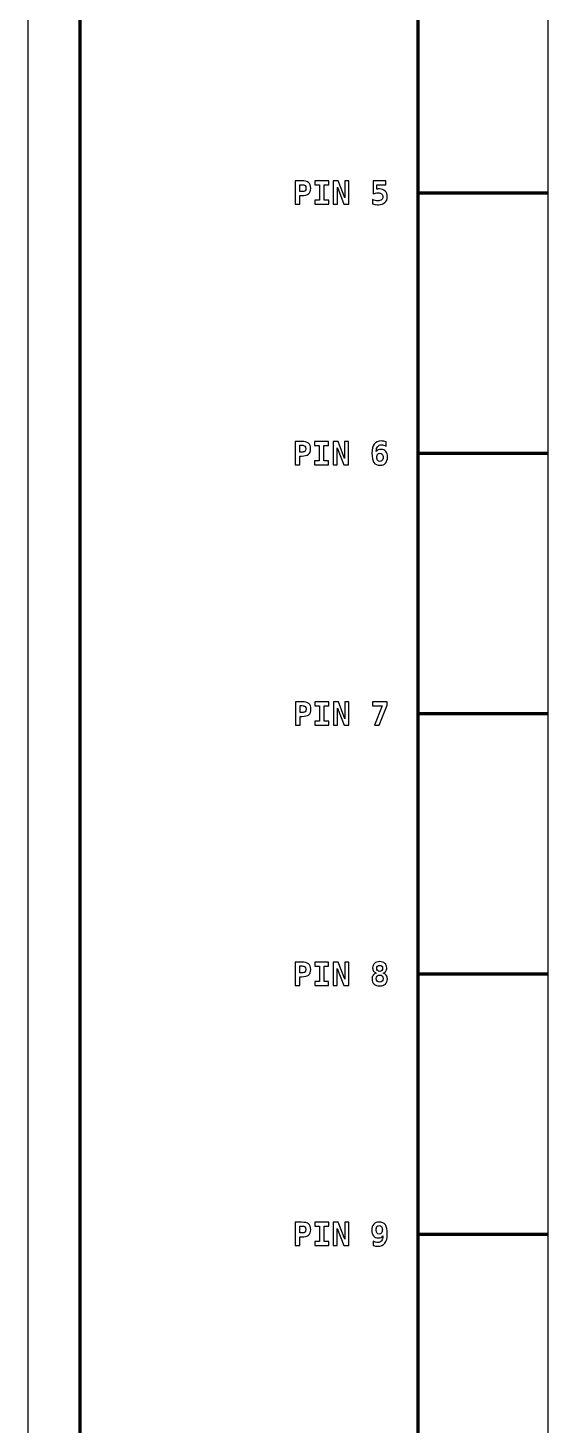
# Model space of a CAD drawing. Header units: centimetres. Extents: x -11.5 to -9.5, y -34.9 to 7.2.
# Drawn here: x -11.5 to -9.5, y -3.58 to 1.78 of the extents above; entities that cross this region are included whole.
import ezdxf

# ---------------------------------------------------------------- set-up
doc = ezdxf.new("R2010")
doc.units = ezdxf.units.CM
doc.header["$MEASUREMENT"] = 0
doc.layers.add('Layer 1', color=7, linetype='Continuous')

msp = doc.modelspace()

# ---------------------------------------------------------------- linework, layer by layer
at = {"layer": 'Layer 1', "color": 7}
msp.add_lwpolyline([(-11.5, -34.85), (-9.5, -34.85), (-9.5, 7.15), (-11.5, 7.15), (-11.5, -34.85)], close=True, dxfattribs=at)
at = {"layer": 'Layer 1', "color": 7, "lineweight": 100}
msp.add_lwpolyline([(-11.3, -34.35), (-10, -34.35), (-10, 5.65), (-11.3, 5.65), (-11.3, -34.35)], close=True, dxfattribs=at)
at = {"layer": 'Layer 1', "color": 250}
for points, knots in [([(-10.47187, 1.19588), (-10.47187, 1.19588), (-10.44744, 1.19588), (-10.44744, 1.19588), (-10.44744, 1.19588), (-10.43503, 1.19588), (-10.4261, 1.19368), (-10.42065, 1.18925), (-10.42065, 1.18925), (-10.41519, 1.18483), (-10.41248, 1.17765), (-10.41248, 1.16773), (-10.41248, 1.16773), (-10.41248, 1.15781), (-10.41519, 1.15063), (-10.42065, 1.1462), (-10.42065, 1.1462), (-10.4261, 1.14178), (-10.43503, 1.13958), (-10.44744, 1.13958), (-10.44744, 1.13958), (-10.44744, 1.13958), (-10.45409, 1.13958), (-10.45409, 1.13958), (-10.45409, 1.13958), (-10.45409, 1.13958), (-10.45409, 1.10587), (-10.45409, 1.10587), (-10.45409, 1.10587), (-10.45409, 1.10587), (-10.47187, 1.10587), (-10.47187, 1.10587), (-10.47187, 1.10587), (-10.47187, 1.10587), (-10.47187, 1.19588), (-10.47187, 1.19588)], [0, 0, 0, 0, 0.1111111, 0.1111111, 0.1111111, 0.1111111, 0.2222222, 0.2222222, 0.2222222, 0.2222222, 0.3333333, 0.3333333, 0.3333333, 0.3333333, 0.4444444, 0.4444444, 0.4444444, 0.4444444, 0.5555556, 0.5555556, 0.5555556, 0.5555556, 0.6666667, 0.6666667, 0.6666667, 0.6666667, 0.7777778, 0.7777778, 0.7777778, 0.7777778, 0.8888889, 0.8888889, 0.8888889, 0.8888889, 1, 1, 1, 1]), ([(-10.45409, 1.18092), (-10.45409, 1.18092), (-10.45409, 1.15454), (-10.45409, 1.15454), (-10.45409, 1.15454), (-10.45409, 1.15454), (-10.44678, 1.15454), (-10.44678, 1.15454), (-10.44678, 1.15454), (-10.44096, 1.15454), (-10.43686, 1.15553), (-10.43452, 1.15748), (-10.43452, 1.15748), (-10.43215, 1.15946), (-10.43098, 1.16287), (-10.43098, 1.16773), (-10.43098, 1.16773), (-10.43098, 1.17258), (-10.43215, 1.176), (-10.43452, 1.17798), (-10.43452, 1.17798), (-10.43686, 1.17993), (-10.44096, 1.18092), (-10.44678, 1.18092), (-10.44678, 1.18092), (-10.44678, 1.18092), (-10.45409, 1.18092), (-10.45409, 1.18092)], [0, 0, 0, 0, 0.1428571, 0.1428571, 0.1428571, 0.1428571, 0.2857143, 0.2857143, 0.2857143, 0.2857143, 0.4285714, 0.4285714, 0.4285714, 0.4285714, 0.5714286, 0.5714286, 0.5714286, 0.5714286, 0.7142857, 0.7142857, 0.7142857, 0.7142857, 0.8571429, 0.8571429, 0.8571429, 0.8571429, 1, 1, 1, 1]), ([(-10.39694, 1.1802), (-10.39694, 1.1802), (-10.39694, 1.19588), (-10.39694, 1.19588), (-10.39694, 1.19588), (-10.39694, 1.19588), (-10.34335, 1.19588), (-10.34335, 1.19588), (-10.34335, 1.19588), (-10.34335, 1.19588), (-10.34335, 1.1802), (-10.34335, 1.1802), (-10.34335, 1.1802), (-10.34335, 1.1802), (-10.36126, 1.1802), (-10.36126, 1.1802), (-10.36126, 1.1802), (-10.36126, 1.1802), (-10.36126, 1.12155), (-10.36126, 1.12155), (-10.36126, 1.12155), (-10.36126, 1.12155), (-10.34335, 1.12155), (-10.34335, 1.12155), (-10.34335, 1.12155), (-10.34335, 1.12155), (-10.34335, 1.10587), (-10.34335, 1.10587), (-10.34335, 1.10587), (-10.34335, 1.10587), (-10.39694, 1.10587), (-10.39694, 1.10587), (-10.39694, 1.10587), (-10.39694, 1.10587), (-10.39694, 1.12155), (-10.39694, 1.12155), (-10.39694, 1.12155), (-10.39694, 1.12155), (-10.37904, 1.12155), (-10.37904, 1.12155), (-10.37904, 1.12155), (-10.37904, 1.12155), (-10.37904, 1.1802), (-10.37904, 1.1802), (-10.37904, 1.1802), (-10.37904, 1.1802), (-10.39694, 1.1802), (-10.39694, 1.1802)], [0, 0, 0, 0, 0.0833333, 0.0833333, 0.0833333, 0.0833333, 0.1666667, 0.1666667, 0.1666667, 0.1666667, 0.25, 0.25, 0.25, 0.25, 0.3333333, 0.3333333, 0.3333333, 0.3333333, 0.4166667, 0.4166667, 0.4166667, 0.4166667, 0.5, 0.5, 0.5, 0.5, 0.5833333, 0.5833333, 0.5833333, 0.5833333, 0.6666667, 0.6666667, 0.6666667, 0.6666667, 0.75, 0.75, 0.75, 0.75, 0.8333333, 0.8333333, 0.8333333, 0.8333333, 0.9166667, 0.9166667, 0.9166667, 0.9166667, 1, 1, 1, 1]), ([(-10.3258, 1.19588), (-10.3258, 1.19588), (-10.30668, 1.19588), (-10.30668, 1.19588), (-10.30668, 1.19588), (-10.30668, 1.19588), (-10.28162, 1.13046), (-10.28162, 1.13046), (-10.28162, 1.13046), (-10.28162, 1.13046), (-10.28162, 1.19588), (-10.28162, 1.19588), (-10.28162, 1.19588), (-10.28162, 1.19588), (-10.26594, 1.19588), (-10.26594, 1.19588), (-10.26594, 1.19588), (-10.26594, 1.19588), (-10.26594, 1.10587), (-10.26594, 1.10587), (-10.26594, 1.10587), (-10.26594, 1.10587), (-10.28493, 1.10587), (-10.28493, 1.10587), (-10.28493, 1.10587), (-10.28493, 1.10587), (-10.31012, 1.17129), (-10.31012, 1.17129), (-10.31012, 1.17129), (-10.31012, 1.17129), (-10.31012, 1.10587), (-10.31012, 1.10587), (-10.31012, 1.10587), (-10.31012, 1.10587), (-10.3258, 1.10587), (-10.3258, 1.10587), (-10.3258, 1.10587), (-10.3258, 1.10587), (-10.3258, 1.19588), (-10.3258, 1.19588)], [0, 0, 0, 0, 0.1, 0.1, 0.1, 0.1, 0.2, 0.2, 0.2, 0.2, 0.3, 0.3, 0.3, 0.3, 0.4, 0.4, 0.4, 0.4, 0.5, 0.5, 0.5, 0.5, 0.6, 0.6, 0.6, 0.6, 0.7, 0.7, 0.7, 0.7, 0.8, 0.8, 0.8, 0.8, 0.9, 0.9, 0.9, 0.9, 1, 1, 1, 1]), ([(-10.17269, 1.19588), (-10.17269, 1.19588), (-10.1238, 1.19588), (-10.1238, 1.19588), (-10.1238, 1.19588), (-10.1238, 1.19588), (-10.1238, 1.1802), (-10.1238, 1.1802), (-10.1238, 1.1802), (-10.1238, 1.1802), (-10.15829, 1.1802), (-10.15829, 1.1802), (-10.15829, 1.1802), (-10.15829, 1.1802), (-10.15829, 1.16351), (-10.15829, 1.16351), (-10.15829, 1.16351), (-10.15685, 1.16407), (-10.15528, 1.16448), (-10.15364, 1.16474), (-10.15364, 1.16474), (-10.15199, 1.16501), (-10.15024, 1.16514), (-10.14839, 1.16514), (-10.14839, 1.16514), (-10.13948, 1.16514), (-10.13224, 1.16232), (-10.12668, 1.1567), (-10.12668, 1.1567), (-10.12114, 1.15106), (-10.11837, 1.14375), (-10.11837, 1.13474), (-10.11837, 1.13474), (-10.11837, 1.1253), (-10.12137, 1.11785), (-10.12738, 1.11235), (-10.12738, 1.11235), (-10.13339, 1.10686), (-10.14158, 1.10412), (-10.15195, 1.10412), (-10.15195, 1.10412), (-10.1558, 1.10412), (-10.15971, 1.10445), (-10.16364, 1.10509), (-10.16364, 1.10509), (-10.16757, 1.10573), (-10.1716, 1.10669), (-10.1757, 1.10799), (-10.1757, 1.10799), (-10.1757, 1.10799), (-10.1757, 1.12402), (-10.1757, 1.12402), (-10.1757, 1.12402), (-10.17236, 1.12237), (-10.16893, 1.12114), (-10.16543, 1.12032), (-10.16543, 1.12032), (-10.16191, 1.11949), (-10.15837, 1.11908), (-10.15483, 1.11908), (-10.15483, 1.11908), (-10.14858, 1.11908), (-10.1438, 1.12042), (-10.14055, 1.12309), (-10.14055, 1.12309), (-10.1373, 1.12577), (-10.13567, 1.12964), (-10.13567, 1.13474), (-10.13567, 1.13474), (-10.13567, 1.13945), (-10.1373, 1.14322), (-10.14053, 1.14606), (-10.14053, 1.14606), (-10.14376, 1.14888), (-10.14808, 1.1503), (-10.15345, 1.1503), (-10.15345, 1.1503), (-10.15664, 1.1503), (-10.15981, 1.14991), (-10.16302, 1.14913), (-10.16302, 1.14913), (-10.16621, 1.14834), (-10.16944, 1.14715), (-10.17269, 1.14559), (-10.17269, 1.14559), (-10.17269, 1.14559), (-10.17269, 1.19588), (-10.17269, 1.19588)], [0, 0, 0, 0, 0.0454545, 0.0454545, 0.0454545, 0.0454545, 0.0909091, 0.0909091, 0.0909091, 0.0909091, 0.1363636, 0.1363636, 0.1363636, 0.1363636, 0.1818182, 0.1818182, 0.1818182, 0.1818182, 0.2272727, 0.2272727, 0.2272727, 0.2272727, 0.2727273, 0.2727273, 0.2727273, 0.2727273, 0.3181818, 0.3181818, 0.3181818, 0.3181818, 0.3636364, 0.3636364, 0.3636364, 0.3636364, 0.4090909, 0.4090909, 0.4090909, 0.4090909, 0.4545455, 0.4545455, 0.4545455, 0.4545455, 0.5, 0.5, 0.5, 0.5, 0.5454545, 0.5454545, 0.5454545, 0.5454545, 0.5909091, 0.5909091, 0.5909091, 0.5909091, 0.6363636, 0.6363636, 0.6363636, 0.6363636, 0.6818182, 0.6818182, 0.6818182, 0.6818182, 0.7272727, 0.7272727, 0.7272727, 0.7272727, 0.7727273, 0.7727273, 0.7727273, 0.7727273, 0.8181818, 0.8181818, 0.8181818, 0.8181818, 0.8636364, 0.8636364, 0.8636364, 0.8636364, 0.9090909, 0.9090909, 0.9090909, 0.9090909, 0.9545455, 0.9545455, 0.9545455, 0.9545455, 1, 1, 1, 1]), ([(-10.47271, 0.19519), (-10.47271, 0.19519), (-10.44828, 0.19519), (-10.44828, 0.19519), (-10.44828, 0.19519), (-10.43587, 0.19519), (-10.42694, 0.19299), (-10.42149, 0.18856), (-10.42149, 0.18856), (-10.41603, 0.18414), (-10.41332, 0.17696), (-10.41332, 0.16704), (-10.41332, 0.16704), (-10.41332, 0.15712), (-10.41603, 0.14994), (-10.42149, 0.14551), (-10.42149, 0.14551), (-10.42694, 0.14109), (-10.43587, 0.13889), (-10.44828, 0.13889), (-10.44828, 0.13889), (-10.44828, 0.13889), (-10.45493, 0.13889), (-10.45493, 0.13889), (-10.45493, 0.13889), (-10.45493, 0.13889), (-10.45493, 0.10518), (-10.45493, 0.10518), (-10.45493, 0.10518), (-10.45493, 0.10518), (-10.47271, 0.10518), (-10.47271, 0.10518), (-10.47271, 0.10518), (-10.47271, 0.10518), (-10.47271, 0.19519), (-10.47271, 0.19519)], [0, 0, 0, 0, 0.1111111, 0.1111111, 0.1111111, 0.1111111, 0.2222222, 0.2222222, 0.2222222, 0.2222222, 0.3333333, 0.3333333, 0.3333333, 0.3333333, 0.4444444, 0.4444444, 0.4444444, 0.4444444, 0.5555556, 0.5555556, 0.5555556, 0.5555556, 0.6666667, 0.6666667, 0.6666667, 0.6666667, 0.7777778, 0.7777778, 0.7777778, 0.7777778, 0.8888889, 0.8888889, 0.8888889, 0.8888889, 1, 1, 1, 1]), ([(-10.45493, 0.18023), (-10.45493, 0.18023), (-10.45493, 0.15385), (-10.45493, 0.15385), (-10.45493, 0.15385), (-10.45493, 0.15385), (-10.44762, 0.15385), (-10.44762, 0.15385), (-10.44762, 0.15385), (-10.4418, 0.15385), (-10.4377, 0.15484), (-10.43536, 0.15679), (-10.43536, 0.15679), (-10.43299, 0.15877), (-10.43182, 0.16218), (-10.43182, 0.16704), (-10.43182, 0.16704), (-10.43182, 0.17189), (-10.43299, 0.17531), (-10.43536, 0.17729), (-10.43536, 0.17729), (-10.4377, 0.17924), (-10.4418, 0.18023), (-10.44762, 0.18023), (-10.44762, 0.18023), (-10.44762, 0.18023), (-10.45493, 0.18023), (-10.45493, 0.18023)], [0, 0, 0, 0, 0.1428571, 0.1428571, 0.1428571, 0.1428571, 0.2857143, 0.2857143, 0.2857143, 0.2857143, 0.4285714, 0.4285714, 0.4285714, 0.4285714, 0.5714286, 0.5714286, 0.5714286, 0.5714286, 0.7142857, 0.7142857, 0.7142857, 0.7142857, 0.8571429, 0.8571429, 0.8571429, 0.8571429, 1, 1, 1, 1]), ([(-10.39778, 0.17951), (-10.39778, 0.17951), (-10.39778, 0.19519), (-10.39778, 0.19519), (-10.39778, 0.19519), (-10.39778, 0.19519), (-10.34419, 0.19519), (-10.34419, 0.19519), (-10.34419, 0.19519), (-10.34419, 0.19519), (-10.34419, 0.17951), (-10.34419, 0.17951), (-10.34419, 0.17951), (-10.34419, 0.17951), (-10.3621, 0.17951), (-10.3621, 0.17951), (-10.3621, 0.17951), (-10.3621, 0.17951), (-10.3621, 0.12086), (-10.3621, 0.12086), (-10.3621, 0.12086), (-10.3621, 0.12086), (-10.34419, 0.12086), (-10.34419, 0.12086), (-10.34419, 0.12086), (-10.34419, 0.12086), (-10.34419, 0.10518), (-10.34419, 0.10518), (-10.34419, 0.10518), (-10.34419, 0.10518), (-10.39778, 0.10518), (-10.39778, 0.10518), (-10.39778, 0.10518), (-10.39778, 0.10518), (-10.39778, 0.12086), (-10.39778, 0.12086), (-10.39778, 0.12086), (-10.39778, 0.12086), (-10.37988, 0.12086), (-10.37988, 0.12086), (-10.37988, 0.12086), (-10.37988, 0.12086), (-10.37988, 0.17951), (-10.37988, 0.17951), (-10.37988, 0.17951), (-10.37988, 0.17951), (-10.39778, 0.17951), (-10.39778, 0.17951)], [0, 0, 0, 0, 0.0833333, 0.0833333, 0.0833333, 0.0833333, 0.1666667, 0.1666667, 0.1666667, 0.1666667, 0.25, 0.25, 0.25, 0.25, 0.3333333, 0.3333333, 0.3333333, 0.3333333, 0.4166667, 0.4166667, 0.4166667, 0.4166667, 0.5, 0.5, 0.5, 0.5, 0.5833333, 0.5833333, 0.5833333, 0.5833333, 0.6666667, 0.6666667, 0.6666667, 0.6666667, 0.75, 0.75, 0.75, 0.75, 0.8333333, 0.8333333, 0.8333333, 0.8333333, 0.9166667, 0.9166667, 0.9166667, 0.9166667, 1, 1, 1, 1]), ([(-10.32664, 0.19519), (-10.32664, 0.19519), (-10.30752, 0.19519), (-10.30752, 0.19519), (-10.30752, 0.19519), (-10.30752, 0.19519), (-10.28246, 0.12977), (-10.28246, 0.12977), (-10.28246, 0.12977), (-10.28246, 0.12977), (-10.28246, 0.19519), (-10.28246, 0.19519), (-10.28246, 0.19519), (-10.28246, 0.19519), (-10.26678, 0.19519), (-10.26678, 0.19519), (-10.26678, 0.19519), (-10.26678, 0.19519), (-10.26678, 0.10518), (-10.26678, 0.10518), (-10.26678, 0.10518), (-10.26678, 0.10518), (-10.28577, 0.10518), (-10.28577, 0.10518), (-10.28577, 0.10518), (-10.28577, 0.10518), (-10.31096, 0.1706), (-10.31096, 0.1706), (-10.31096, 0.1706), (-10.31096, 0.1706), (-10.31096, 0.10518), (-10.31096, 0.10518), (-10.31096, 0.10518), (-10.31096, 0.10518), (-10.32664, 0.10518), (-10.32664, 0.10518), (-10.32664, 0.10518), (-10.32664, 0.10518), (-10.32664, 0.19519), (-10.32664, 0.19519)], [0, 0, 0, 0, 0.1, 0.1, 0.1, 0.1, 0.2, 0.2, 0.2, 0.2, 0.3, 0.3, 0.3, 0.3, 0.4, 0.4, 0.4, 0.4, 0.5, 0.5, 0.5, 0.5, 0.6, 0.6, 0.6, 0.6, 0.7, 0.7, 0.7, 0.7, 0.8, 0.8, 0.8, 0.8, 0.9, 0.9, 0.9, 0.9, 1, 1, 1, 1]), ([(-10.12308, 0.19307), (-10.12308, 0.19307), (-10.12308, 0.17692), (-10.12308, 0.17692), (-10.12308, 0.17692), (-10.12624, 0.17873), (-10.12929, 0.18009), (-10.13221, 0.18099), (-10.13221, 0.18099), (-10.13511, 0.1819), (-10.13791, 0.18235), (-10.14061, 0.18235), (-10.14061, 0.18235), (-10.14703, 0.18235), (-10.15193, 0.18019), (-10.15528, 0.17587), (-10.15528, 0.17587), (-10.15863, 0.17155), (-10.16038, 0.16517), (-10.16055, 0.15673), (-10.16055, 0.15673), (-10.15866, 0.15934), (-10.15625, 0.1613), (-10.15333, 0.16261), (-10.15333, 0.16261), (-10.15038, 0.16391), (-10.14693, 0.16457), (-10.14295, 0.16457), (-10.14295, 0.16457), (-10.13483, 0.16457), (-10.12857, 0.162), (-10.12415, 0.15687), (-10.12415, 0.15687), (-10.11972, 0.15175), (-10.11752, 0.14448), (-10.11752, 0.13508), (-10.11752, 0.13508), (-10.11752, 0.125), (-10.12001, 0.11718), (-10.12497, 0.11162), (-10.12497, 0.11162), (-10.12993, 0.10609), (-10.1369, 0.10331), (-10.14592, 0.10331), (-10.14592, 0.10331), (-10.15689, 0.10331), (-10.16485, 0.10699), (-10.16981, 0.11434), (-10.16981, 0.11434), (-10.17477, 0.1217), (-10.17726, 0.13358), (-10.17726, 0.14998), (-10.17726, 0.14998), (-10.17726, 0.16556), (-10.17423, 0.17725), (-10.16816, 0.18502), (-10.16816, 0.18502), (-10.16209, 0.1928), (-10.153, 0.19669), (-10.14085, 0.19669), (-10.14085, 0.19669), (-10.13804, 0.19669), (-10.13513, 0.19638), (-10.13215, 0.19579), (-10.13215, 0.19579), (-10.12915, 0.19519), (-10.12612, 0.19428), (-10.12308, 0.19307)], [0, 0, 0, 0, 0.0588235, 0.0588235, 0.0588235, 0.0588235, 0.1176471, 0.1176471, 0.1176471, 0.1176471, 0.1764706, 0.1764706, 0.1764706, 0.1764706, 0.2352941, 0.2352941, 0.2352941, 0.2352941, 0.2941176, 0.2941176, 0.2941176, 0.2941176, 0.3529412, 0.3529412, 0.3529412, 0.3529412, 0.4117647, 0.4117647, 0.4117647, 0.4117647, 0.4705882, 0.4705882, 0.4705882, 0.4705882, 0.5294118, 0.5294118, 0.5294118, 0.5294118, 0.5882353, 0.5882353, 0.5882353, 0.5882353, 0.6470588, 0.6470588, 0.6470588, 0.6470588, 0.7058824, 0.7058824, 0.7058824, 0.7058824, 0.7647059, 0.7647059, 0.7647059, 0.7647059, 0.8235294, 0.8235294, 0.8235294, 0.8235294, 0.8823529, 0.8823529, 0.8823529, 0.8823529, 0.9411765, 0.9411765, 0.9411765, 0.9411765, 1, 1, 1, 1]), ([(-10.14639, 0.15029), (-10.15024, 0.15029), (-10.15318, 0.14889), (-10.15522, 0.14609), (-10.15522, 0.14609), (-10.15726, 0.14329), (-10.15826, 0.13926), (-10.15826, 0.13395), (-10.15826, 0.13395), (-10.15826, 0.12868), (-10.15726, 0.12465), (-10.15522, 0.12185), (-10.15522, 0.12185), (-10.15318, 0.11905), (-10.15024, 0.11765), (-10.14639, 0.11765), (-10.14639, 0.11765), (-10.14252, 0.11765), (-10.13956, 0.11905), (-10.1375, 0.12185), (-10.1375, 0.12185), (-10.13542, 0.12465), (-10.13439, 0.12868), (-10.13439, 0.13395), (-10.13439, 0.13395), (-10.13439, 0.13922), (-10.13542, 0.14325), (-10.1375, 0.14607), (-10.1375, 0.14607), (-10.13956, 0.14889), (-10.14252, 0.15029), (-10.14639, 0.15029)], [0, 0, 0, 0, 0.125, 0.125, 0.125, 0.125, 0.25, 0.25, 0.25, 0.25, 0.375, 0.375, 0.375, 0.375, 0.5, 0.5, 0.5, 0.5, 0.625, 0.625, 0.625, 0.625, 0.75, 0.75, 0.75, 0.75, 0.875, 0.875, 0.875, 0.875, 1, 1, 1, 1]), ([(-10.47143, -0.80498), (-10.47143, -0.80498), (-10.447, -0.80498), (-10.447, -0.80498), (-10.447, -0.80498), (-10.43459, -0.80498), (-10.42566, -0.80718), (-10.42021, -0.81161), (-10.42021, -0.81161), (-10.41475, -0.81603), (-10.41204, -0.82321), (-10.41204, -0.83313), (-10.41204, -0.83313), (-10.41204, -0.84305), (-10.41475, -0.85023), (-10.42021, -0.85466), (-10.42021, -0.85466), (-10.42566, -0.85908), (-10.43459, -0.86128), (-10.447, -0.86128), (-10.447, -0.86128), (-10.447, -0.86128), (-10.45365, -0.86128), (-10.45365, -0.86128), (-10.45365, -0.86128), (-10.45365, -0.86128), (-10.45365, -0.89499), (-10.45365, -0.89499), (-10.45365, -0.89499), (-10.45365, -0.89499), (-10.47143, -0.89499), (-10.47143, -0.89499), (-10.47143, -0.89499), (-10.47143, -0.89499), (-10.47143, -0.80498), (-10.47143, -0.80498)], [0, 0, 0, 0, 0.1111111, 0.1111111, 0.1111111, 0.1111111, 0.2222222, 0.2222222, 0.2222222, 0.2222222, 0.3333333, 0.3333333, 0.3333333, 0.3333333, 0.4444444, 0.4444444, 0.4444444, 0.4444444, 0.5555556, 0.5555556, 0.5555556, 0.5555556, 0.6666667, 0.6666667, 0.6666667, 0.6666667, 0.7777778, 0.7777778, 0.7777778, 0.7777778, 0.8888889, 0.8888889, 0.8888889, 0.8888889, 1, 1, 1, 1]), ([(-10.3965, -0.82066), (-10.3965, -0.82066), (-10.3965, -0.80498), (-10.3965, -0.80498), (-10.3965, -0.80498), (-10.3965, -0.80498), (-10.34291, -0.80498), (-10.34291, -0.80498), (-10.34291, -0.80498), (-10.34291, -0.80498), (-10.34291, -0.82066), (-10.34291, -0.82066), (-10.34291, -0.82066), (-10.34291, -0.82066), (-10.36082, -0.82066), (-10.36082, -0.82066), (-10.36082, -0.82066), (-10.36082, -0.82066), (-10.36082, -0.87931), (-10.36082, -0.87931), (-10.36082, -0.87931), (-10.36082, -0.87931), (-10.34291, -0.87931), (-10.34291, -0.87931), (-10.34291, -0.87931), (-10.34291, -0.87931), (-10.34291, -0.89499), (-10.34291, -0.89499), (-10.34291, -0.89499), (-10.34291, -0.89499), (-10.3965, -0.89499), (-10.3965, -0.89499), (-10.3965, -0.89499), (-10.3965, -0.89499), (-10.3965, -0.87931), (-10.3965, -0.87931), (-10.3965, -0.87931), (-10.3965, -0.87931), (-10.3786, -0.87931), (-10.3786, -0.87931), (-10.3786, -0.87931), (-10.3786, -0.87931), (-10.3786, -0.82066), (-10.3786, -0.82066), (-10.3786, -0.82066), (-10.3786, -0.82066), (-10.3965, -0.82066), (-10.3965, -0.82066)], [0, 0, 0, 0, 0.0833333, 0.0833333, 0.0833333, 0.0833333, 0.1666667, 0.1666667, 0.1666667, 0.1666667, 0.25, 0.25, 0.25, 0.25, 0.3333333, 0.3333333, 0.3333333, 0.3333333, 0.4166667, 0.4166667, 0.4166667, 0.4166667, 0.5, 0.5, 0.5, 0.5, 0.5833333, 0.5833333, 0.5833333, 0.5833333, 0.6666667, 0.6666667, 0.6666667, 0.6666667, 0.75, 0.75, 0.75, 0.75, 0.8333333, 0.8333333, 0.8333333, 0.8333333, 0.9166667, 0.9166667, 0.9166667, 0.9166667, 1, 1, 1, 1]), ([(-10.32536, -0.80498), (-10.32536, -0.80498), (-10.30624, -0.80498), (-10.30624, -0.80498), (-10.30624, -0.80498), (-10.30624, -0.80498), (-10.28118, -0.8704), (-10.28118, -0.8704), (-10.28118, -0.8704), (-10.28118, -0.8704), (-10.28118, -0.80498), (-10.28118, -0.80498), (-10.28118, -0.80498), (-10.28118, -0.80498), (-10.2655, -0.80498), (-10.2655, -0.80498), (-10.2655, -0.80498), (-10.2655, -0.80498), (-10.2655, -0.89499), (-10.2655, -0.89499), (-10.2655, -0.89499), (-10.2655, -0.89499), (-10.28449, -0.89499), (-10.28449, -0.89499), (-10.28449, -0.89499), (-10.28449, -0.89499), (-10.30968, -0.82957), (-10.30968, -0.82957), (-10.30968, -0.82957), (-10.30968, -0.82957), (-10.30968, -0.89499), (-10.30968, -0.89499), (-10.30968, -0.89499), (-10.30968, -0.89499), (-10.32536, -0.89499), (-10.32536, -0.89499), (-10.32536, -0.89499), (-10.32536, -0.89499), (-10.32536, -0.80498), (-10.32536, -0.80498)], [0, 0, 0, 0, 0.1, 0.1, 0.1, 0.1, 0.2, 0.2, 0.2, 0.2, 0.3, 0.3, 0.3, 0.3, 0.4, 0.4, 0.4, 0.4, 0.5, 0.5, 0.5, 0.5, 0.6, 0.6, 0.6, 0.6, 0.7, 0.7, 0.7, 0.7, 0.8, 0.8, 0.8, 0.8, 0.9, 0.9, 0.9, 0.9, 1, 1, 1, 1]), ([(-10.17573, -0.80498), (-10.17573, -0.80498), (-10.11881, -0.80498), (-10.11881, -0.80498), (-10.11881, -0.80498), (-10.11881, -0.80498), (-10.11881, -0.81757), (-10.11881, -0.81757), (-10.11881, -0.81757), (-10.11881, -0.81757), (-10.14933, -0.89499), (-10.14933, -0.89499), (-10.14933, -0.89499), (-10.14933, -0.89499), (-10.16748, -0.89499), (-10.16748, -0.89499), (-10.16748, -0.89499), (-10.16748, -0.89499), (-10.13818, -0.82066), (-10.13818, -0.82066), (-10.13818, -0.82066), (-10.13818, -0.82066), (-10.17573, -0.82066), (-10.17573, -0.82066), (-10.17573, -0.82066), (-10.17573, -0.82066), (-10.17573, -0.80498), (-10.17573, -0.80498)], [0, 0, 0, 0, 0.1428571, 0.1428571, 0.1428571, 0.1428571, 0.2857143, 0.2857143, 0.2857143, 0.2857143, 0.4285714, 0.4285714, 0.4285714, 0.4285714, 0.5714286, 0.5714286, 0.5714286, 0.5714286, 0.7142857, 0.7142857, 0.7142857, 0.7142857, 0.8571429, 0.8571429, 0.8571429, 0.8571429, 1, 1, 1, 1]), ([(-10.45365, -0.81994), (-10.45365, -0.81994), (-10.45365, -0.84632), (-10.45365, -0.84632), (-10.45365, -0.84632), (-10.45365, -0.84632), (-10.44634, -0.84632), (-10.44634, -0.84632), (-10.44634, -0.84632), (-10.44052, -0.84632), (-10.43642, -0.84533), (-10.43408, -0.84338), (-10.43408, -0.84338), (-10.43171, -0.8414), (-10.43054, -0.83799), (-10.43054, -0.83313), (-10.43054, -0.83313), (-10.43054, -0.82828), (-10.43171, -0.82486), (-10.43408, -0.82288), (-10.43408, -0.82288), (-10.43642, -0.82093), (-10.44052, -0.81994), (-10.44634, -0.81994), (-10.44634, -0.81994), (-10.44634, -0.81994), (-10.45365, -0.81994), (-10.45365, -0.81994)], [0, 0, 0, 0, 0.1428571, 0.1428571, 0.1428571, 0.1428571, 0.2857143, 0.2857143, 0.2857143, 0.2857143, 0.4285714, 0.4285714, 0.4285714, 0.4285714, 0.5714286, 0.5714286, 0.5714286, 0.5714286, 0.7142857, 0.7142857, 0.7142857, 0.7142857, 0.8571429, 0.8571429, 0.8571429, 0.8571429, 1, 1, 1, 1]), ([(-10.47217, -1.80492), (-10.47217, -1.80492), (-10.44774, -1.80492), (-10.44774, -1.80492), (-10.44774, -1.80492), (-10.43533, -1.80492), (-10.4264, -1.80712), (-10.42095, -1.81155), (-10.42095, -1.81155), (-10.41549, -1.81597), (-10.41278, -1.82315), (-10.41278, -1.83307), (-10.41278, -1.83307), (-10.41278, -1.84299), (-10.41549, -1.85017), (-10.42095, -1.8546), (-10.42095, -1.8546), (-10.4264, -1.85902), (-10.43533, -1.86122), (-10.44774, -1.86122), (-10.44774, -1.86122), (-10.44774, -1.86122), (-10.45439, -1.86122), (-10.45439, -1.86122), (-10.45439, -1.86122), (-10.45439, -1.86122), (-10.45439, -1.89493), (-10.45439, -1.89493), (-10.45439, -1.89493), (-10.45439, -1.89493), (-10.47217, -1.89493), (-10.47217, -1.89493), (-10.47217, -1.89493), (-10.47217, -1.89493), (-10.47217, -1.80492), (-10.47217, -1.80492)], [0, 0, 0, 0, 0.1111111, 0.1111111, 0.1111111, 0.1111111, 0.2222222, 0.2222222, 0.2222222, 0.2222222, 0.3333333, 0.3333333, 0.3333333, 0.3333333, 0.4444444, 0.4444444, 0.4444444, 0.4444444, 0.5555556, 0.5555556, 0.5555556, 0.5555556, 0.6666667, 0.6666667, 0.6666667, 0.6666667, 0.7777778, 0.7777778, 0.7777778, 0.7777778, 0.8888889, 0.8888889, 0.8888889, 0.8888889, 1, 1, 1, 1]), ([(-10.45439, -1.81988), (-10.45439, -1.81988), (-10.45439, -1.84626), (-10.45439, -1.84626), (-10.45439, -1.84626), (-10.45439, -1.84626), (-10.44708, -1.84626), (-10.44708, -1.84626), (-10.44708, -1.84626), (-10.44126, -1.84626), (-10.43716, -1.84527), (-10.43482, -1.84332), (-10.43482, -1.84332), (-10.43245, -1.84134), (-10.43128, -1.83793), (-10.43128, -1.83307), (-10.43128, -1.83307), (-10.43128, -1.82822), (-10.43245, -1.8248), (-10.43482, -1.82282), (-10.43482, -1.82282), (-10.43716, -1.82087), (-10.44126, -1.81988), (-10.44708, -1.81988), (-10.44708, -1.81988), (-10.44708, -1.81988), (-10.45439, -1.81988), (-10.45439, -1.81988)], [0, 0, 0, 0, 0.1428571, 0.1428571, 0.1428571, 0.1428571, 0.2857143, 0.2857143, 0.2857143, 0.2857143, 0.4285714, 0.4285714, 0.4285714, 0.4285714, 0.5714286, 0.5714286, 0.5714286, 0.5714286, 0.7142857, 0.7142857, 0.7142857, 0.7142857, 0.8571429, 0.8571429, 0.8571429, 0.8571429, 1, 1, 1, 1]), ([(-10.39724, -1.8206), (-10.39724, -1.8206), (-10.39724, -1.80492), (-10.39724, -1.80492), (-10.39724, -1.80492), (-10.39724, -1.80492), (-10.34365, -1.80492), (-10.34365, -1.80492), (-10.34365, -1.80492), (-10.34365, -1.80492), (-10.34365, -1.8206), (-10.34365, -1.8206), (-10.34365, -1.8206), (-10.34365, -1.8206), (-10.36156, -1.8206), (-10.36156, -1.8206), (-10.36156, -1.8206), (-10.36156, -1.8206), (-10.36156, -1.87925), (-10.36156, -1.87925), (-10.36156, -1.87925), (-10.36156, -1.87925), (-10.34365, -1.87925), (-10.34365, -1.87925), (-10.34365, -1.87925), (-10.34365, -1.87925), (-10.34365, -1.89493), (-10.34365, -1.89493), (-10.34365, -1.89493), (-10.34365, -1.89493), (-10.39724, -1.89493), (-10.39724, -1.89493), (-10.39724, -1.89493), (-10.39724, -1.89493), (-10.39724, -1.87925), (-10.39724, -1.87925), (-10.39724, -1.87925), (-10.39724, -1.87925), (-10.37934, -1.87925), (-10.37934, -1.87925), (-10.37934, -1.87925), (-10.37934, -1.87925), (-10.37934, -1.8206), (-10.37934, -1.8206), (-10.37934, -1.8206), (-10.37934, -1.8206), (-10.39724, -1.8206), (-10.39724, -1.8206)], [0, 0, 0, 0, 0.0833333, 0.0833333, 0.0833333, 0.0833333, 0.1666667, 0.1666667, 0.1666667, 0.1666667, 0.25, 0.25, 0.25, 0.25, 0.3333333, 0.3333333, 0.3333333, 0.3333333, 0.4166667, 0.4166667, 0.4166667, 0.4166667, 0.5, 0.5, 0.5, 0.5, 0.5833333, 0.5833333, 0.5833333, 0.5833333, 0.6666667, 0.6666667, 0.6666667, 0.6666667, 0.75, 0.75, 0.75, 0.75, 0.8333333, 0.8333333, 0.8333333, 0.8333333, 0.9166667, 0.9166667, 0.9166667, 0.9166667, 1, 1, 1, 1]), ([(-10.3261, -1.80492), (-10.3261, -1.80492), (-10.30698, -1.80492), (-10.30698, -1.80492), (-10.30698, -1.80492), (-10.30698, -1.80492), (-10.28192, -1.87034), (-10.28192, -1.87034), (-10.28192, -1.87034), (-10.28192, -1.87034), (-10.28192, -1.80492), (-10.28192, -1.80492), (-10.28192, -1.80492), (-10.28192, -1.80492), (-10.26624, -1.80492), (-10.26624, -1.80492), (-10.26624, -1.80492), (-10.26624, -1.80492), (-10.26624, -1.89493), (-10.26624, -1.89493), (-10.26624, -1.89493), (-10.26624, -1.89493), (-10.28523, -1.89493), (-10.28523, -1.89493), (-10.28523, -1.89493), (-10.28523, -1.89493), (-10.31042, -1.82951), (-10.31042, -1.82951), (-10.31042, -1.82951), (-10.31042, -1.82951), (-10.31042, -1.89493), (-10.31042, -1.89493), (-10.31042, -1.89493), (-10.31042, -1.89493), (-10.3261, -1.89493), (-10.3261, -1.89493), (-10.3261, -1.89493), (-10.3261, -1.89493), (-10.3261, -1.80492), (-10.3261, -1.80492)], [0, 0, 0, 0, 0.1, 0.1, 0.1, 0.1, 0.2, 0.2, 0.2, 0.2, 0.3, 0.3, 0.3, 0.3, 0.4, 0.4, 0.4, 0.4, 0.5, 0.5, 0.5, 0.5, 0.6, 0.6, 0.6, 0.6, 0.7, 0.7, 0.7, 0.7, 0.8, 0.8, 0.8, 0.8, 0.9, 0.9, 0.9, 0.9, 1, 1, 1, 1]), ([(-10.16069, -1.84723), (-10.16524, -1.84567), (-10.16869, -1.8432), (-10.17106, -1.83984), (-10.17106, -1.83984), (-10.17343, -1.83649), (-10.17462, -1.83239), (-10.17462, -1.82752), (-10.17462, -1.82752), (-10.17462, -1.82005), (-10.17219, -1.81414), (-10.16731, -1.8098), (-10.16731, -1.8098), (-10.16246, -1.80546), (-10.15585, -1.80329), (-10.14748, -1.80329), (-10.14748, -1.80329), (-10.13908, -1.80329), (-10.13245, -1.80546), (-10.1276, -1.8098), (-10.1276, -1.8098), (-10.12272, -1.81414), (-10.12029, -1.82005), (-10.12029, -1.82752), (-10.12029, -1.82752), (-10.12029, -1.83235), (-10.12147, -1.83643), (-10.12379, -1.83978), (-10.12379, -1.83978), (-10.12612, -1.84313), (-10.12951, -1.84562), (-10.13398, -1.84723), (-10.13398, -1.84723), (-10.129, -1.84875), (-10.12511, -1.85149), (-10.12229, -1.85544), (-10.12229, -1.85544), (-10.11947, -1.85937), (-10.11807, -1.8641), (-10.11807, -1.8696), (-10.11807, -1.8696), (-10.11807, -1.87824), (-10.12062, -1.88493), (-10.12572, -1.88962), (-10.12572, -1.88962), (-10.13083, -1.89433), (-10.13809, -1.89668), (-10.14748, -1.89668), (-10.14748, -1.89668), (-10.15684, -1.89668), (-10.16408, -1.89433), (-10.16919, -1.88962), (-10.16919, -1.88962), (-10.17429, -1.88493), (-10.17684, -1.87824), (-10.17684, -1.8696), (-10.17684, -1.8696), (-10.17684, -1.86406), (-10.17542, -1.85931), (-10.17256, -1.85538), (-10.17256, -1.85538), (-10.1697, -1.85143), (-10.16575, -1.84871), (-10.16069, -1.84723)], [0, 0, 0, 0, 0.0625, 0.0625, 0.0625, 0.0625, 0.125, 0.125, 0.125, 0.125, 0.1875, 0.1875, 0.1875, 0.1875, 0.25, 0.25, 0.25, 0.25, 0.3125, 0.3125, 0.3125, 0.3125, 0.375, 0.375, 0.375, 0.375, 0.4375, 0.4375, 0.4375, 0.4375, 0.5, 0.5, 0.5, 0.5, 0.5625, 0.5625, 0.5625, 0.5625, 0.625, 0.625, 0.625, 0.625, 0.6875, 0.6875, 0.6875, 0.6875, 0.75, 0.75, 0.75, 0.75, 0.8125, 0.8125, 0.8125, 0.8125, 0.875, 0.875, 0.875, 0.875, 0.9375, 0.9375, 0.9375, 0.9375, 1, 1, 1, 1]), ([(-10.15881, -1.82898), (-10.15881, -1.8325), (-10.15781, -1.83531), (-10.15577, -1.83737), (-10.15577, -1.83737), (-10.15375, -1.83945), (-10.15097, -1.84048), (-10.14748, -1.84048), (-10.14748, -1.84048), (-10.14396, -1.84048), (-10.14116, -1.83945), (-10.13914, -1.83737), (-10.13914, -1.83737), (-10.1371, -1.83531), (-10.1361, -1.8325), (-10.1361, -1.82898), (-10.1361, -1.82898), (-10.1361, -1.82548), (-10.1371, -1.82272), (-10.13914, -1.82068), (-10.13914, -1.82068), (-10.14116, -1.81865), (-10.14396, -1.81764), (-10.14748, -1.81764), (-10.14748, -1.81764), (-10.15093, -1.81764), (-10.15369, -1.81867), (-10.15575, -1.8207), (-10.15575, -1.8207), (-10.15779, -1.82276), (-10.15881, -1.82552), (-10.15881, -1.82898)], [0, 0, 0, 0, 0.125, 0.125, 0.125, 0.125, 0.25, 0.25, 0.25, 0.25, 0.375, 0.375, 0.375, 0.375, 0.5, 0.5, 0.5, 0.5, 0.625, 0.625, 0.625, 0.625, 0.75, 0.75, 0.75, 0.75, 0.875, 0.875, 0.875, 0.875, 1, 1, 1, 1]), ([(-10.14748, -1.85476), (-10.15147, -1.85476), (-10.15468, -1.85602), (-10.15713, -1.85853), (-10.15713, -1.85853), (-10.15958, -1.86104), (-10.16081, -1.86437), (-10.16081, -1.86853), (-10.16081, -1.86853), (-10.16081, -1.87266), (-10.15958, -1.876), (-10.15713, -1.87853), (-10.15713, -1.87853), (-10.15468, -1.88106), (-10.15147, -1.88234), (-10.14748, -1.88234), (-10.14748, -1.88234), (-10.1435, -1.88234), (-10.14027, -1.88104), (-10.1378, -1.87847), (-10.1378, -1.87847), (-10.13533, -1.8759), (-10.1341, -1.87258), (-10.1341, -1.86853), (-10.1341, -1.86853), (-10.1341, -1.86437), (-10.13533, -1.86104), (-10.13778, -1.85853), (-10.13778, -1.85853), (-10.14023, -1.85602), (-10.14346, -1.85476), (-10.14748, -1.85476)], [0, 0, 0, 0, 0.125, 0.125, 0.125, 0.125, 0.25, 0.25, 0.25, 0.25, 0.375, 0.375, 0.375, 0.375, 0.5, 0.5, 0.5, 0.5, 0.625, 0.625, 0.625, 0.625, 0.75, 0.75, 0.75, 0.75, 0.875, 0.875, 0.875, 0.875, 1, 1, 1, 1]), ([(-10.47211, -2.80424), (-10.47211, -2.80424), (-10.44768, -2.80424), (-10.44768, -2.80424), (-10.44768, -2.80424), (-10.43527, -2.80424), (-10.42634, -2.80644), (-10.42089, -2.81087), (-10.42089, -2.81087), (-10.41543, -2.81529), (-10.41272, -2.82247), (-10.41272, -2.83239), (-10.41272, -2.83239), (-10.41272, -2.84231), (-10.41543, -2.84949), (-10.42089, -2.85392), (-10.42089, -2.85392), (-10.42634, -2.85834), (-10.43527, -2.86054), (-10.44768, -2.86054), (-10.44768, -2.86054), (-10.44768, -2.86054), (-10.45433, -2.86054), (-10.45433, -2.86054), (-10.45433, -2.86054), (-10.45433, -2.86054), (-10.45433, -2.89425), (-10.45433, -2.89425), (-10.45433, -2.89425), (-10.45433, -2.89425), (-10.47211, -2.89425), (-10.47211, -2.89425), (-10.47211, -2.89425), (-10.47211, -2.89425), (-10.47211, -2.80424), (-10.47211, -2.80424)], [0, 0, 0, 0, 0.1111111, 0.1111111, 0.1111111, 0.1111111, 0.2222222, 0.2222222, 0.2222222, 0.2222222, 0.3333333, 0.3333333, 0.3333333, 0.3333333, 0.4444444, 0.4444444, 0.4444444, 0.4444444, 0.5555556, 0.5555556, 0.5555556, 0.5555556, 0.6666667, 0.6666667, 0.6666667, 0.6666667, 0.7777778, 0.7777778, 0.7777778, 0.7777778, 0.8888889, 0.8888889, 0.8888889, 0.8888889, 1, 1, 1, 1]), ([(-10.45433, -2.8192), (-10.45433, -2.8192), (-10.45433, -2.84558), (-10.45433, -2.84558), (-10.45433, -2.84558), (-10.45433, -2.84558), (-10.44702, -2.84558), (-10.44702, -2.84558), (-10.44702, -2.84558), (-10.4412, -2.84558), (-10.4371, -2.84459), (-10.43476, -2.84264), (-10.43476, -2.84264), (-10.43239, -2.84066), (-10.43122, -2.83725), (-10.43122, -2.83239), (-10.43122, -2.83239), (-10.43122, -2.82754), (-10.43239, -2.82412), (-10.43476, -2.82214), (-10.43476, -2.82214), (-10.4371, -2.82019), (-10.4412, -2.8192), (-10.44702, -2.8192), (-10.44702, -2.8192), (-10.44702, -2.8192), (-10.45433, -2.8192), (-10.45433, -2.8192)], [0, 0, 0, 0, 0.1428571, 0.1428571, 0.1428571, 0.1428571, 0.2857143, 0.2857143, 0.2857143, 0.2857143, 0.4285714, 0.4285714, 0.4285714, 0.4285714, 0.5714286, 0.5714286, 0.5714286, 0.5714286, 0.7142857, 0.7142857, 0.7142857, 0.7142857, 0.8571429, 0.8571429, 0.8571429, 0.8571429, 1, 1, 1, 1]), ([(-10.39718, -2.81992), (-10.39718, -2.81992), (-10.39718, -2.80424), (-10.39718, -2.80424), (-10.39718, -2.80424), (-10.39718, -2.80424), (-10.34359, -2.80424), (-10.34359, -2.80424), (-10.34359, -2.80424), (-10.34359, -2.80424), (-10.34359, -2.81992), (-10.34359, -2.81992), (-10.34359, -2.81992), (-10.34359, -2.81992), (-10.3615, -2.81992), (-10.3615, -2.81992), (-10.3615, -2.81992), (-10.3615, -2.81992), (-10.3615, -2.87857), (-10.3615, -2.87857), (-10.3615, -2.87857), (-10.3615, -2.87857), (-10.34359, -2.87857), (-10.34359, -2.87857), (-10.34359, -2.87857), (-10.34359, -2.87857), (-10.34359, -2.89425), (-10.34359, -2.89425), (-10.34359, -2.89425), (-10.34359, -2.89425), (-10.39718, -2.89425), (-10.39718, -2.89425), (-10.39718, -2.89425), (-10.39718, -2.89425), (-10.39718, -2.87857), (-10.39718, -2.87857), (-10.39718, -2.87857), (-10.39718, -2.87857), (-10.37928, -2.87857), (-10.37928, -2.87857), (-10.37928, -2.87857), (-10.37928, -2.87857), (-10.37928, -2.81992), (-10.37928, -2.81992), (-10.37928, -2.81992), (-10.37928, -2.81992), (-10.39718, -2.81992), (-10.39718, -2.81992)], [0, 0, 0, 0, 0.0833333, 0.0833333, 0.0833333, 0.0833333, 0.1666667, 0.1666667, 0.1666667, 0.1666667, 0.25, 0.25, 0.25, 0.25, 0.3333333, 0.3333333, 0.3333333, 0.3333333, 0.4166667, 0.4166667, 0.4166667, 0.4166667, 0.5, 0.5, 0.5, 0.5, 0.5833333, 0.5833333, 0.5833333, 0.5833333, 0.6666667, 0.6666667, 0.6666667, 0.6666667, 0.75, 0.75, 0.75, 0.75, 0.8333333, 0.8333333, 0.8333333, 0.8333333, 0.9166667, 0.9166667, 0.9166667, 0.9166667, 1, 1, 1, 1]), ([(-10.32604, -2.80424), (-10.32604, -2.80424), (-10.30692, -2.80424), (-10.30692, -2.80424), (-10.30692, -2.80424), (-10.30692, -2.80424), (-10.28186, -2.86966), (-10.28186, -2.86966), (-10.28186, -2.86966), (-10.28186, -2.86966), (-10.28186, -2.80424), (-10.28186, -2.80424), (-10.28186, -2.80424), (-10.28186, -2.80424), (-10.26618, -2.80424), (-10.26618, -2.80424), (-10.26618, -2.80424), (-10.26618, -2.80424), (-10.26618, -2.89425), (-10.26618, -2.89425), (-10.26618, -2.89425), (-10.26618, -2.89425), (-10.28517, -2.89425), (-10.28517, -2.89425), (-10.28517, -2.89425), (-10.28517, -2.89425), (-10.31036, -2.82883), (-10.31036, -2.82883), (-10.31036, -2.82883), (-10.31036, -2.82883), (-10.31036, -2.89425), (-10.31036, -2.89425), (-10.31036, -2.89425), (-10.31036, -2.89425), (-10.32604, -2.89425), (-10.32604, -2.89425), (-10.32604, -2.89425), (-10.32604, -2.89425), (-10.32604, -2.80424), (-10.32604, -2.80424)], [0, 0, 0, 0, 0.1, 0.1, 0.1, 0.1, 0.2, 0.2, 0.2, 0.2, 0.3, 0.3, 0.3, 0.3, 0.4, 0.4, 0.4, 0.4, 0.5, 0.5, 0.5, 0.5, 0.6, 0.6, 0.6, 0.6, 0.7, 0.7, 0.7, 0.7, 0.8, 0.8, 0.8, 0.8, 0.9, 0.9, 0.9, 0.9, 1, 1, 1, 1]), ([(-10.17232, -2.89304), (-10.17232, -2.89304), (-10.17232, -2.87682), (-10.17232, -2.87682), (-10.17232, -2.87682), (-10.16915, -2.87867), (-10.1661, -2.88003), (-10.16318, -2.88092), (-10.16318, -2.88092), (-10.16028, -2.8818), (-10.15748, -2.88225), (-10.15478, -2.88225), (-10.15478, -2.88225), (-10.1484, -2.88225), (-10.14353, -2.88011), (-10.14017, -2.87583), (-10.14017, -2.87583), (-10.13682, -2.87155), (-10.13505, -2.86515), (-10.13484, -2.85663), (-10.13484, -2.85663), (-10.13674, -2.85925), (-10.13914, -2.8612), (-10.14207, -2.86252), (-10.14207, -2.86252), (-10.14501, -2.86381), (-10.14849, -2.86447), (-10.1525, -2.86447), (-10.1525, -2.86447), (-10.16059, -2.86447), (-10.16682, -2.8619), (-10.17125, -2.85678), (-10.17125, -2.85678), (-10.17567, -2.85165), (-10.17787, -2.84439), (-10.17787, -2.83498), (-10.17787, -2.83498), (-10.17787, -2.82494), (-10.1754, -2.81716), (-10.17046, -2.81165), (-10.17046, -2.81165), (-10.1655, -2.80615), (-10.15853, -2.8034), (-10.14947, -2.8034), (-10.14947, -2.8034), (-10.13851, -2.8034), (-10.13054, -2.80706), (-10.12558, -2.81441), (-10.12558, -2.81441), (-10.12062, -2.82173), (-10.11813, -2.83359), (-10.11813, -2.84994), (-10.11813, -2.84994), (-10.11813, -2.86548), (-10.12116, -2.87715), (-10.12723, -2.88493), (-10.12723, -2.88493), (-10.1333, -2.89271), (-10.14239, -2.8966), (-10.15454, -2.8966), (-10.15454, -2.8966), (-10.15736, -2.8966), (-10.16026, -2.89629), (-10.16324, -2.89569), (-10.16324, -2.89569), (-10.16625, -2.89509), (-10.16927, -2.89421), (-10.17232, -2.89304)], [0, 0, 0, 0, 0.0588235, 0.0588235, 0.0588235, 0.0588235, 0.1176471, 0.1176471, 0.1176471, 0.1176471, 0.1764706, 0.1764706, 0.1764706, 0.1764706, 0.2352941, 0.2352941, 0.2352941, 0.2352941, 0.2941176, 0.2941176, 0.2941176, 0.2941176, 0.3529412, 0.3529412, 0.3529412, 0.3529412, 0.4117647, 0.4117647, 0.4117647, 0.4117647, 0.4705882, 0.4705882, 0.4705882, 0.4705882, 0.5294118, 0.5294118, 0.5294118, 0.5294118, 0.5882353, 0.5882353, 0.5882353, 0.5882353, 0.6470588, 0.6470588, 0.6470588, 0.6470588, 0.7058824, 0.7058824, 0.7058824, 0.7058824, 0.7647059, 0.7647059, 0.7647059, 0.7647059, 0.8235294, 0.8235294, 0.8235294, 0.8235294, 0.8823529, 0.8823529, 0.8823529, 0.8823529, 0.9411765, 0.9411765, 0.9411765, 0.9411765, 1, 1, 1, 1]), ([(-10.149, -2.84957), (-10.14519, -2.84957), (-10.14227, -2.84818), (-10.14023, -2.84538), (-10.14023, -2.84538), (-10.1382, -2.8426), (-10.13719, -2.83854), (-10.13719, -2.83324), (-10.13719, -2.83324), (-10.13719, -2.82797), (-10.1382, -2.82393), (-10.14023, -2.82116), (-10.14023, -2.82116), (-10.14227, -2.81836), (-10.14519, -2.81696), (-10.149, -2.81696), (-10.149, -2.81696), (-10.15287, -2.81696), (-10.15583, -2.81836), (-10.15789, -2.82116), (-10.15789, -2.82116), (-10.15997, -2.82393), (-10.161, -2.82797), (-10.161, -2.83324), (-10.161, -2.83324), (-10.161, -2.8385), (-10.15997, -2.84254), (-10.15789, -2.84536), (-10.15789, -2.84536), (-10.15583, -2.84818), (-10.15287, -2.84957), (-10.149, -2.84957)], [0, 0, 0, 0, 0.125, 0.125, 0.125, 0.125, 0.25, 0.25, 0.25, 0.25, 0.375, 0.375, 0.375, 0.375, 0.5, 0.5, 0.5, 0.5, 0.625, 0.625, 0.625, 0.625, 0.75, 0.75, 0.75, 0.75, 0.875, 0.875, 0.875, 0.875, 1, 1, 1, 1])]:
    msp.add_open_spline(points, degree=3, knots=knots, dxfattribs=at)
at = {"layer": 'Layer 1', "color": 250, "lineweight": 100}
for points in [[(-10, 1.15), (-10, 1.15), (-9.5, 1.15), (-9.5, 1.15)], [(-10, 0.15), (-10, 0.15), (-9.5, 0.15), (-9.5, 0.15)], [(-10, -0.85), (-10, -0.85), (-9.5, -0.85), (-9.5, -0.85)], [(-10, -1.85), (-10, -1.85), (-9.5, -1.85), (-9.5, -1.85)], [(-10, -2.85), (-10, -2.85), (-9.5, -2.85), (-9.5, -2.85)]]:
    msp.add_open_spline(points, degree=3, dxfattribs=at)

doc.saveas('drawing.dxf')
